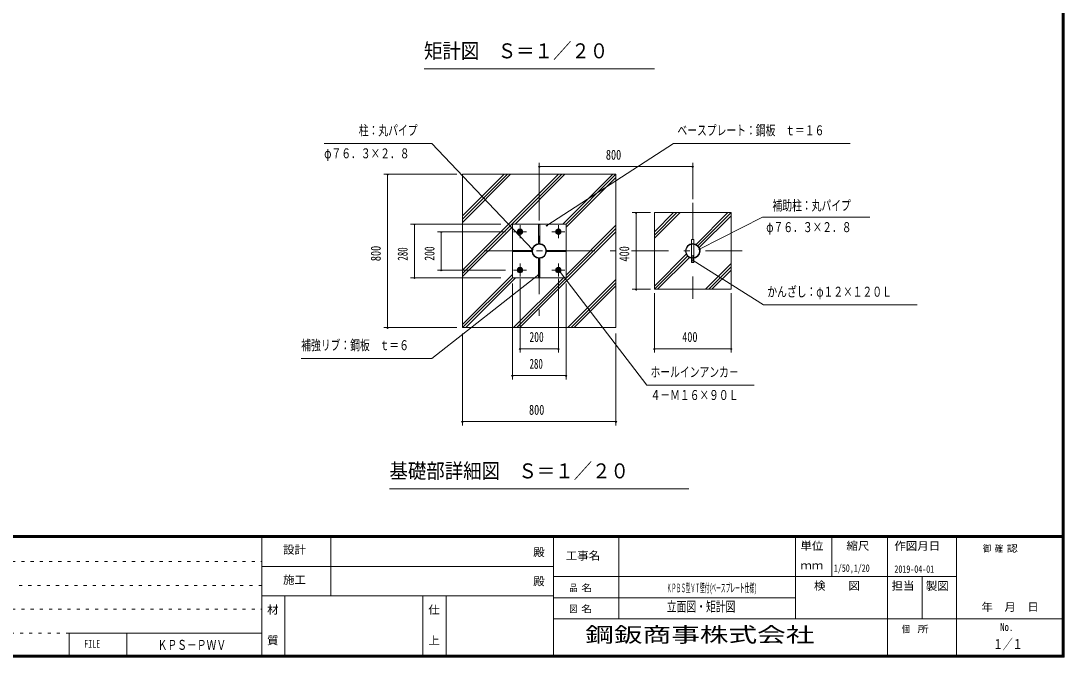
# Model space of a CAD drawing. Units: millimetres, scale not verified, with parts at other scales. Extents: x -23102 to 23102, y -10150 to 10150.
# Drawn here: x 9515 to 23102, y -9950 to -1656 of the extents above; entities that cross this region are included whole.
import ezdxf
from ezdxf.enums import TextEntityAlignment as Align

# ---------------------------------------------------------------- set-up
doc = ezdxf.new("R2010")
doc.units = ezdxf.units.MM
doc.header["$LTSCALE"] = 40
doc.linetypes.add('USER1', pattern=[3, 1, -2])
doc.linetypes.add('USER3', pattern=[24, 12, -5, 2, -5])
doc.layers.add('0-1_0-F', color=7, linetype='Continuous')
for name, color, linetype, lineweight in [('0-6_2-0BOLD', 7, 'Continuous', 18), ('0-8_2-2CENTER', 3, 'USER3', 18), ('0-9_2-4THIN', 4, 'Continuous', 18), ('0-A_2-5DIM', 3, 'Continuous', 18), ('0-B_2-6HATCH', 2, 'Continuous', 18), ('0-C_F-F', 5, 'Continuous', 18)]:
    doc.layers.add(name, color=color, linetype=linetype, lineweight=lineweight)
doc.styles.add('ＭＳ ゴシック', font='')
doc.styles.get('ＭＳ ゴシック').set_extended_font_data('MS Gothic')

msp = doc.modelspace()

# ---------------------------------------------------------------- linework, layer by layer
at = {"layer": '0-6_2-0BOLD'}
for p, q in [((18765.46, -4155.07), (17765.46, -4155.07)), ((17765.46, -4155.07), (17765.46, -5155.07)), ((18765.46, -5155.07), (18765.46, -4155.07)), ((16257.96, -4509.69), (16272.96, -4509.69)), ((18250.46, -4505.07), (18280.46, -4505.07)), ((18250.46, -4560.88), (18250.46, -4505.07)), ((18250.46, -4742.16), (18250.46, -4567.98)), ((18280.46, -4560.88), (18280.46, -4505.07)), ((18280.46, -4742.16), (18280.46, -4567.98)), ((16120.09, -4662.57), (16120.09, -4647.57)), ((16410.84, -4647.57), (16410.84, -4662.57)), ((18250.46, -4805.07), (18250.46, -4749.26)), ((18280.46, -4805.07), (18280.46, -4749.26)), ((16272.96, -4800.44), (16257.96, -4800.44)), ((18250.46, -4805.07), (18280.46, -4805.07)), ((17765.46, -5155.07), (18765.46, -5155.07))]:
    msp.add_line(p, q, dxfattribs=at)
for points in [[(15265.46, -3655.07), (17265.46, -3655.07), (17265.46, -5655.07), (15265.46, -5655.07)], [(15915.46, -4305.07), (16615.46, -4305.07), (16615.46, -5005.07), (15915.46, -5005.07)], [(16257.96, -4309.69), (16257.96, -4559.69), (16272.96, -4559.69), (16272.96, -4309.69)], [(16003.19, -4383.82), (15990.93, -4405.07), (16003.19, -4426.32), (16027.73, -4426.32), (16040, -4405.07), (16027.73, -4383.82)], [(16503.19, -4426.32), (16527.73, -4426.32), (16540, -4405.07), (16527.73, -4383.82), (16503.19, -4383.82), (16490.92, -4405.07)], [(16170.09, -4662.57), (16170.09, -4647.57), (15920.09, -4647.57), (15920.09, -4662.57)], [(16272.96, -4750.44), (16272.96, -5000.44), (16257.96, -5000.44), (16257.96, -4750.44)], [(16360.84, -4647.57), (16360.84, -4662.57), (16610.84, -4662.57), (16610.84, -4647.57)], [(16027.73, -4883.82), (16003.19, -4883.82), (15990.93, -4905.07), (16003.19, -4926.32), (16027.73, -4926.32), (16040, -4905.07)], [(16503.19, -4883.82), (16490.92, -4905.07), (16503.19, -4926.32), (16527.73, -4926.32), (16540, -4905.07), (16527.73, -4883.82)]]:
    msp.add_lwpolyline(points, close=True, dxfattribs=at)
for centre, radius in [((16015.46, -4405.07), 35), ((16015.46, -4405.07), 26.88), ((16015.46, -4405.07), 20.62), ((16015.46, -4405.07), 15), ((16515.46, -4405.07), 35), ((16515.46, -4405.07), 26.88), ((16515.46, -4405.07), 20.62), ((16515.46, -4405.07), 15), ((16265.46, -4655.07), 95.38), ((16265.46, -4655.07), 88.38), ((18265.46, -4655.07), 95.38), ((18265.46, -4655.07), 88.38), ((16015.46, -4905.07), 35), ((16015.46, -4905.07), 26.88), ((16015.46, -4905.07), 20.62), ((16015.46, -4905.07), 15), ((16515.46, -4905.07), 35), ((16515.46, -4905.07), 26.88), ((16515.46, -4905.07), 20.62), ((16515.46, -4905.07), 15)]:
    msp.add_circle(centre, radius, dxfattribs=at)
at = {"layer": '0-8_2-2CENTER'}
for p, q in [((16265.46, -3780.07), (16265.46, -5530.07)), ((18265.46, -4030.07), (18265.46, -5280.07)), ((16015.46, -4490.43), (16015.46, -4319.71)), ((16515.46, -4490.43), (16515.46, -4319.71)), ((15930.1, -4405.07), (16100.82, -4405.07)), ((16600.82, -4405.07), (16430.1, -4405.07)), ((18909.18, -4655.07), (15390.47, -4655.07)), ((16015.46, -4819.71), (16015.46, -4990.43)), ((16515.46, -4990.43), (16515.46, -4819.71)), ((15930.1, -4905.07), (16100.82, -4905.07)), ((16430.1, -4905.07), (16600.82, -4905.07))]:
    msp.add_line(p, q, dxfattribs=at)
at = {"layer": '0-9_2-4THIN'}
for centre in [(16015.46, -4405.07), (16515.46, -4405.07), (16015.46, -4905.07), (16515.46, -4905.07)]:
    msp.add_circle(centre, 11.25, dxfattribs=at)
at = {"layer": '0-A_2-5DIM'}
for p, q in [((14765.46, -2280.07), (17765.46, -2280.07)), ((13465.46, -3255.07), (14865.46, -3255.07)), ((14865.46, -3255.07), (16175.92, -4634.85)), ((16364.24, -4321.48), (18015.47, -3255.07)), ((18015.47, -3255.06), (20315.47, -3255.06)), ((16265.46, -3905.07), (16265.46, -3505.07)), ((18265.46, -3505.07), (18265.46, -3980.07)), ((14240.46, -3655.07), (15190.46, -3655.07)), ((14300.46, -3655.07), (14280.46, -3655.07)), ((14290.46, -5655.07), (14290.46, -3655.07)), ((16275.46, -3555.07), (16255.46, -3555.07)), ((16265.46, -3555.07), (18265.46, -3555.07)), ((18275.46, -3555.07), (18255.46, -3555.07)), ((17476.74, -4155.07), (17715.46, -4155.07)), ((17536.74, -4155.07), (17516.74, -4155.07)), ((17526.74, -4155.07), (17526.74, -5155.07)), ((14590.46, -4305.07), (15765.46, -4305.07)), ((14650.46, -4305.07), (14630.46, -4305.07)), ((14640.46, -5005.07), (14640.46, -4305.07)), ((16374.24, -4321.48), (16354.24, -4321.48)), ((19172.32, -4216.6), (18355.11, -4630.09)), ((20572.32, -4216.6), (19172.32, -4216.6)), ((15827.96, -4405.07), (14940.46, -4405.07)), ((15000.46, -4405.07), (14980.46, -4405.07)), ((14990.46, -4405.07), (14990.46, -4905.07)), ((16185.92, -4634.85), (16165.92, -4634.85)), ((18365.11, -4630.09), (18345.11, -4630.09)), ((18280.57, -4780.49), (18260.57, -4780.49)), ((19186.2, -5358.37), (18270.57, -4780.49)), ((15765.46, -5005.07), (14590.46, -5005.07)), ((14650.46, -5005.07), (14630.46, -5005.07)), ((14940.46, -4905.07), (15827.96, -4905.07)), ((15000.46, -4905.07), (14980.46, -4905.07)), ((16015.46, -5017.57), (16015.46, -5980.07)), ((16271.08, -4963.62), (16251.08, -4963.62)), ((16515.46, -5980.07), (16515.46, -5017.57)), ((16539.58, -4917.87), (16519.58, -4917.87)), ((15915.46, -6330.07), (15915.46, -5080.44)), ((16615.46, -5080.44), (16615.46, -6330.07)), ((17476.74, -5155.07), (17715.46, -5155.07)), ((17536.74, -5155.07), (17516.74, -5155.07)), ((17765.46, -5980.07), (17765.46, -5205.07)), ((18765.46, -5205.07), (18765.46, -5980.07)), ((21186.2, -5358.37), (19186.2, -5358.37)), ((15190.46, -5655.07), (14240.46, -5655.07)), ((14300.46, -5655.07), (14280.46, -5655.07)), ((15265.46, -5730.07), (15265.46, -6930.07)), ((17265.46, -6930.07), (17265.46, -5730.07)), ((16025.46, -5930.07), (16005.46, -5930.07)), ((16015.46, -5930.07), (16515.46, -5930.07)), ((16525.46, -5930.07), (16505.46, -5930.07)), ((17775.46, -5930.07), (17755.46, -5930.07)), ((18775.46, -5930.07), (18755.46, -5930.07)), ((15925.46, -6280.07), (15905.46, -6280.07)), ((16615.46, -6280.07), (15915.46, -6280.07)), ((16625.46, -6280.07), (16605.46, -6280.07)), ((15275.46, -6880.07), (15255.46, -6880.07)), ((15265.46, -6880.07), (17265.46, -6880.07)), ((17275.46, -6880.07), (17255.46, -6880.07)), ((18215.46, -7755.07), (14315.47, -7755.07))]:
    msp.add_line(p, q, dxfattribs=at)
for points in [[(16261.08, -4963.62), (14865.46, -6055.07), (13165.46, -6055.07)], [(16529.58, -4917.87), (17665.46, -6405.07), (19065.46, -6405.07)], [(18765.46, -5930.07), (17765.46, -5930.07), (18765.46, -5930.07)]]:
    msp.add_lwpolyline(points, dxfattribs=at)
for centre in [(14290.46, -3655.07), (16265.46, -3555.07), (18265.46, -3555.07), (17526.74, -4155.07), (14640.46, -4305.07), (16364.24, -4321.48), (14990.46, -4405.07), (16175.92, -4634.85), (18355.11, -4630.09), (18270.57, -4780.49), (14640.46, -5005.07), (14990.46, -4905.07), (16261.08, -4963.62), (16529.58, -4917.87), (17526.74, -5155.07), (14290.46, -5655.07), (16015.46, -5930.07), (16515.46, -5930.07), (17765.46, -5930.07), (18765.46, -5930.07), (15915.46, -6280.07), (16615.46, -6280.07), (15265.46, -6880.07), (17265.46, -6880.07)]:
    msp.add_arc(centre, 10, 180, 0, dxfattribs=at)
at = {"layer": '0-B_2-6HATCH'}
for p, q in [((15265.46, -4947.96), (16558.36, -3655.07)), ((16515.93, -3655.07), (15265.46, -4905.53)), ((15265.46, -4283.28), (15893.67, -3655.07)), ((15851.24, -3655.07), (15265.46, -4240.86)), ((15265.46, -4198.43), (15808.82, -3655.07)), ((16600.78, -3655.07), (15950.78, -4305.07)), ((16573.04, -4305.07), (17223.04, -3655.07)), ((17265.46, -3655.07), (16615.46, -4305.07)), ((16615.46, -4347.49), (17265.46, -3697.49)), ((18015.93, -4155.07), (17765.46, -4405.53)), ((17765.46, -4447.96), (18058.36, -4155.07)), ((18100.79, -4155.07), (17765.46, -4490.39)), ((18308.27, -4569.84), (18723.04, -4155.07)), ((18765.46, -4155.07), (18332.9, -4587.63)), ((18350.69, -4612.26), (18765.46, -4197.49)), ((15915.46, -4340.39), (15265.46, -4990.38)), ((16615.46, -4969.75), (17265.46, -4319.75)), ((15972.57, -5655.07), (17265.46, -4362.17)), ((17265.46, -4404.6), (16015, -5655.07)), ((18180.23, -4697.88), (17765.46, -5112.64)), ((17765.47, -5155.07), (18198.02, -4722.51)), ((17807.89, -5155.07), (18222.66, -4740.3)), ((18765.46, -4819.75), (18430.14, -5155.07)), ((18472.57, -5155.07), (18765.46, -4862.17)), ((15915.46, -4962.64), (15265.46, -5612.64)), ((15265.46, -5655.07), (15915.46, -5005.07)), ((15307.89, -5655.07), (15957.89, -5005.07)), ((16580.14, -5005.07), (15930.14, -5655.07)), ((16637.26, -5655.07), (17265.46, -5026.85)), ((18765.46, -4904.6), (18515, -5155.07)), ((17265.46, -5069.28), (16679.68, -5655.07)), ((16722.11, -5655.07), (17265.46, -5111.7))]:
    msp.add_line(p, q, dxfattribs=at)
at = {"layer": '0-C_F-F'}
for p, q in [((-5573.13, -8365), (23076.87, -8365)), ((23076.87, -8367.5), (-5573.13, -8367.5)), ((-5573.13, -8370), (23076.87, -8370)), ((23076.87, -8372.5), (-5573.13, -8372.5)), ((-5573.13, -8375), (23076.87, -8375)), ((23076.87, -8377.5), (-5573.13, -8377.5)), ((-5573.13, -8380), (23076.87, -8380)), ((23076.87, -8382.5), (-5573.13, -8382.5)), ((-5573.13, -8385), (23076.87, -8385)), ((23076.87, -8387.5), (-5573.13, -8387.5)), ((-5573.13, -8390), (23076.87, -8390)), ((12651.88, -8390), (12651.88, -9950)), ((13551.88, -9150), (13551.88, -8390)), ((16451.88, -8390), (16451.88, -9950)), ((17301.88, -9450), (17301.88, -8390)), ((19601.88, -9450), (19601.88, -8390)), ((20076.88, -8390), (20076.88, -8900)), ((20801.88, -9950), (20801.88, -8390)), ((21701.88, -8390), (21701.88, -9950)), ((16451.88, -8770), (12651.88, -8770)), ((21701.88, -8900), (16451.88, -8900)), ((21251.87, -8900), (21251.87, -9450)), ((12651.88, -9150), (16451.88, -9150)), ((12951.87, -9950), (12951.87, -9150)), ((14751.87, -9950), (14751.87, -9150)), ((15051.87, -9150), (15051.87, -9950)), ((16451.88, -9175), (19601.88, -9175)), ((23101.87, -9450), (16451.88, -9450)), ((10893.88, -9950), (10893.88, -9638))]:
    msp.add_line(p, q, dxfattribs=at)
at = {"layer": '0-C_F-F', "color": 6, "linetype": 'USER1'}
for p, q in [((-5598.13, -8702), (12651.88, -8702)), ((12651.88, -9014), (-5598.13, -9014)), ((-5598.13, -9326), (12651.88, -9326)), ((10143.88, -9638), (-5598.13, -9638))]:
    msp.add_line(p, q, dxfattribs=at)
at = {"layer": '0-C_F-F'}
for points in [[(-5598.13, 10150), (-5598.13, -9950), (23101.87, -9950), (23101.87, 10150)], [(-5595.63, 10147.5), (23099.37, 10147.5), (23099.37, -9947.5), (-5595.63, -9947.5)], [(-5593.13, 10145), (-5593.13, -9945), (23096.87, -9945), (23096.87, 10145)], [(-5590.63, 10142.5), (23094.37, 10142.5), (23094.37, -9942.5), (-5590.63, -9942.5)], [(-5588.13, 10140), (23091.87, 10140), (23091.87, -9940), (-5588.13, -9940)], [(-5585.63, 10137.5), (23089.37, 10137.5), (23089.37, -9937.5), (-5585.63, -9937.5)], [(-5583.13, 10135), (23086.87, 10135), (23086.87, -9935), (-5583.13, -9935)], [(-5580.63, 10132.5), (-5580.63, -9932.5), (23084.37, -9932.5), (23084.37, 10132.5)], [(-5578.13, 10130), (-5578.13, -9930), (23081.87, -9930), (23081.87, 10130)], [(-5575.63, 10127.5), (-5575.63, -9927.5), (23079.37, -9927.5), (23079.37, 10127.5)], [(-5573.13, 10125), (23076.87, 10125), (23076.87, -9925), (-5573.13, -9925)]]:
    msp.add_lwpolyline(points, close=True, dxfattribs=at)
msp.add_lwpolyline([(12651.88, -9638), (10143.88, -9638), (10143.88, -9950)], dxfattribs=at)

# ---------------------------------------------------------------- texts
at = {"layer": '0-1_0-F', "style": 'ＭＳ ゴシック'}
for s, height, width, p in [('1/50,1/20', 97.68, 0.65, (20103.06, -8866.7)), ('2019-04-01', 97.68, 0.65, (20891.17, -8880.02)), ('ＫＰＢＳ型ＶＴ壁付(', 110.7, 0.4, (17925.89, -9137.5)), ('ベースプレート仕様)', 110.7, 0.4, (18506.87, -9137.5)), ('立面図・矩計図', 130.2, 0.7, (17926.88, -9394.74)), ('ＫＰＳ－ＰＷＶ', 130.2, 0.7, (11295.09, -9894)), ('１／１', 130.2, 0.7, (22176.87, -9884.5))]:
    msp.add_text(s, height=height, dxfattribs=dict(at, width=width)).set_placement(p, align=Align.BOTTOM_LEFT)
at = {"layer": '0-A_2-5DIM', "color": 7, "style": 'ＭＳ ゴシック'}
for s, height, width, p in [('矩計図\u3000Ｓ＝１／２０', 195.4, 0.9, (14765.46, -2203.42)), ('柱：丸パイプ', 130.2, 0.7, (13915.46, -3187.3)), ('ベースプレート：鋼板\u3000ｔ＝１６', 130.2, 0.7, (18065.47, -3187.3)), ('φ７６．３×２．８', 130.2, 0.7, (13465.46, -3487.31)), ('800', 130.2, 0.75, (17134.06, -3505.07)), ('補助柱：丸パイプ', 130.2, 0.7, (19303.18, -4166.6)), ('φ７６．３×２．８', 130.2, 0.7, (19222.32, -4448.83)), ('かんざし：φ１２×１２０Ｌ', 130.2, 0.7, (19236.2, -5290.6)), ('補強リブ：鋼板\u3000ｔ＝６', 130.2, 0.7, (13165.46, -5987.31)), ('200', 130.2, 0.7, (16138.2, -5880.07)), ('400', 130.2, 0.75, (18127.84, -5880.07)), ('280', 130.2, 0.65, (16139.52, -6230.07)), ('ホールインアンカ－', 130.2, 0.7, (17715.46, -6337.3)), ('４－Ｍ１６×９０Ｌ', 130.2, 0.7, (17715.46, -6637.3)), ('800', 130.2, 0.75, (16132.61, -6830.07)), ('基礎部詳細図\u3000Ｓ＝１／２０', 195.4, 0.9, (14315.47, -7678.42)), ('鋼鈑商事株式会社', 195.4, 1.4, (16865.09, -9813.48))]:
    msp.add_text(s, height=height, dxfattribs=dict(at, width=width)).set_placement(p, align=Align.BOTTOM_LEFT)
for s, width, p in [('800', 0.75, (14240.46, -4787.93)), ('280', 0.65, (14590.46, -4781.01)), ('200', 0.7, (14940.46, -4782.33)), ('400', 0.75, (17476.74, -4792.69))]:
    msp.add_text(s, height=130.2, rotation=90, dxfattribs=dict(at, width=width)).set_placement(p, align=Align.BOTTOM_LEFT)
at = {"layer": '0-C_F-F', "color": 7, "style": 'ＭＳ ゴシック'}
for s, height, width, p in [('設計', 104.2, 1.05, (12929.38, -8633.83)), ('殿', 104.2, 1.05, (16186.87, -8665.79)), ('工事名', 104.2, 1.05, (16611.87, -8710.79)), ('単位', 104.2, 1.05, (19666.88, -8583.29)), ('縮尺', 104.2, 1.05, (20266.88, -8583.29)), ('作図月日', 104.2, 1.05, (20890.77, -8584.31)), ('御 ', 88.56, 0.85, (22044.63, -8604.43)), ('確 ', 88.56, 0.85, (22199.01, -8604.43)), ('認', 88.56, 1.2, (22353.4, -8604.43)), ('ｍｍ', 104.2, 1.05, (19666.88, -8838.29)), ('施工', 104.2, 1.05, (12929.38, -9025.79)), ('殿', 104.2, 1.05, (16186.87, -9045.79)), ('検\u3000\u3000図', 104.2, 1.05, (19844.38, -9103.29)), ('担当', 104.2, 1.05, (20854.38, -9103.29)), ('製図', 104.2, 1.05, (21300.36, -9105.74)), ('品 ', 88.56, 0.85, (16658.13, -9117.5)), ('名', 88.56, 1.2, (16812.51, -9117.5)), ('\u3000年\u3000月\u3000日', 104.2, 1.05, (21875.61, -9380.22)), ('材', 104.2, 1.05, (12721.88, -9415.79)), ('仕', 104.2, 1.05, (14821.88, -9415.79)), ('図 ', 88.56, 0.85, (16658.13, -9392.5)), ('名', 88.56, 1.2, (16812.51, -9392.5)), ('No.', 104.2, 0.8, (22269.38, -9640.79)), ('個  ', 88.56, 0.85, (20986.88, -9655)), ('所', 88.56, 1.2, (21192.72, -9655)), ('FILE', 104.2, 0.7, (10340.13, -9859.79)), ('質', 104.2, 1.05, (12721.88, -9815.79)), ('上', 104.2, 1.05, (14821.88, -9815.79))]:
    msp.add_text(s, height=height, dxfattribs=dict(at, width=width)).set_placement(p, align=Align.BOTTOM_LEFT)

doc.saveas('drawing.dxf')
